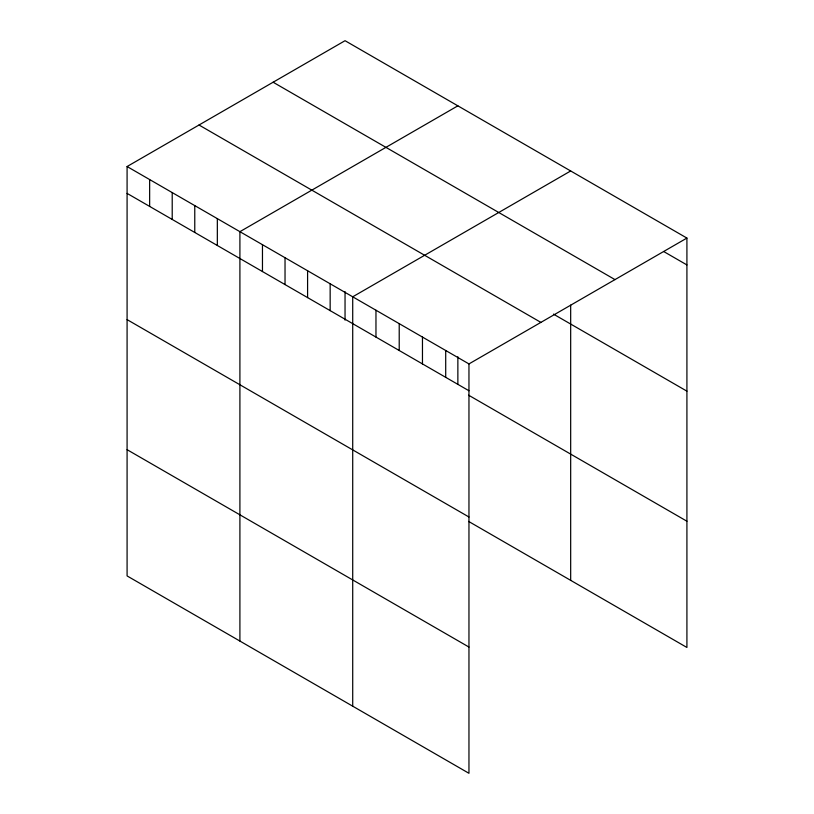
<?xml version="1.0" encoding="UTF-8"?>
<svg xmlns="http://www.w3.org/2000/svg" width="814" height="814" viewBox="0 0 814 814"><rect width="100%" height="100%" fill="white"/><g stroke="black" fill="none" stroke-linecap="round" stroke-linejoin="round"><path stroke-width="1.22" d="M127.086 166.534L468.956 363.919L468.956 773.3L127.086 575.925L127.086 166.534L345.044 40.7L686.914 238.075L686.914 647.466L468.61 521.418M457.865 105.83L239.906 231.675L239.906 641.056M570.675 170.971L352.716 296.805L352.716 706.196M468.956 363.919L686.914 238.075M663.664 251.506L686.914 264.926M273.117 82.224L614.987 279.609M553.489 314.133L686.914 391.158M199.013 125.01L540.883 322.385M127.086 193.386L468.956 390.761M468.61 395.187L686.914 521.225M127.086 319.617L468.956 517.002M127.086 449.684L468.956 647.059M570.675 305.118L570.675 580.351M457.865 356.776L457.865 384.025M445.706 350.498L445.706 377.34M422.466 337.077L422.466 363.919M399.216 323.646L399.216 350.498M375.966 310.226L375.966 337.077M345.044 291.636L345.044 320.126M330.158 283.781L330.158 310.622M307.59 270.757L307.59 297.598M285.032 257.723L285.032 284.574M262.464 244.699L262.464 271.55M217.338 218.651L217.338 245.492M194.77 205.616L194.77 232.468M172.212 192.592L172.212 219.434M149.644 179.568L149.644 206.41"/></g></svg>
